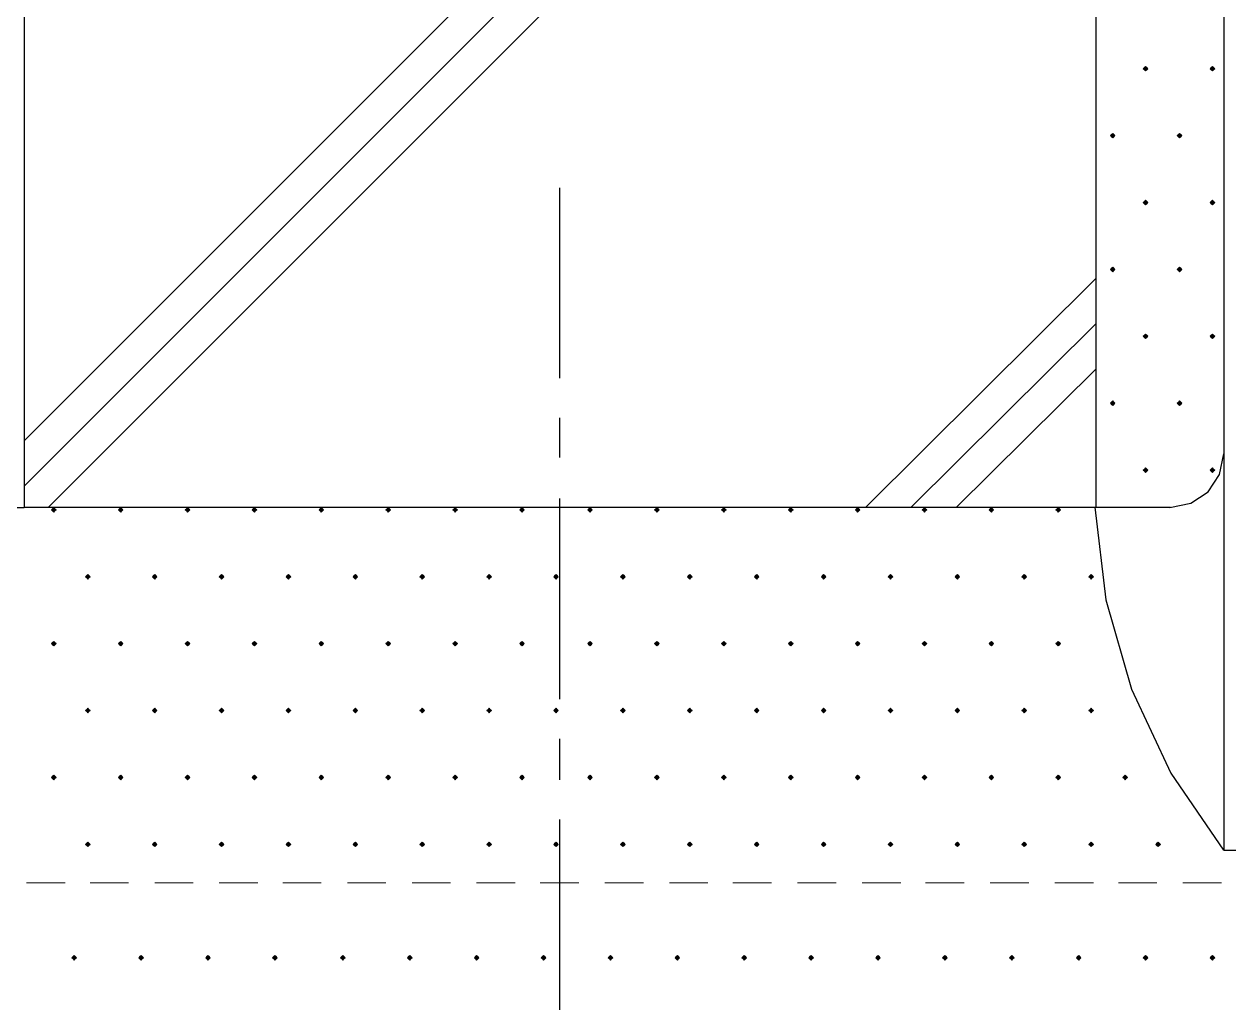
# Model space of a CAD drawing. Header units: millimetres. Extents: x 0 to 420, y 0 to 297.
# Drawn here: x 328.99 to 351.48, y 224.39 to 242.79 of the extents above; entities that cross this region are included whole.
import ezdxf

# ---------------------------------------------------------------- set-up
doc = ezdxf.new("R2010")
doc.units = ezdxf.units.MM

msp = doc.modelspace()

# ---------------------------------------------------------------- hatches: boundary and pattern name
for points in [[(349.927, 241.998), (349.906, 241.977), (349.885, 241.956), (349.906, 241.935), (349.927, 241.914), (349.948, 241.935), (349.97, 241.956), (349.948, 241.977), (349.927, 241.998)], [(351.176, 241.998), (351.155, 241.977), (351.134, 241.956), (351.155, 241.935), (351.176, 241.914), (351.197, 241.935), (351.219, 241.956), (351.197, 241.977), (351.176, 241.998)], [(349.313, 240.75), (349.292, 240.729), (349.271, 240.707), (349.292, 240.686), (349.313, 240.665), (349.335, 240.686), (349.356, 240.707), (349.335, 240.729), (349.313, 240.75)], [(350.562, 240.75), (350.541, 240.729), (350.52, 240.707), (350.541, 240.686), (350.562, 240.665), (350.584, 240.686), (350.605, 240.707), (350.584, 240.729), (350.562, 240.75)], [(349.927, 239.501), (349.906, 239.48), (349.885, 239.458), (349.906, 239.437), (349.927, 239.416), (349.948, 239.437), (349.97, 239.458), (349.948, 239.48), (349.927, 239.501)], [(351.176, 239.501), (351.155, 239.48), (351.134, 239.458), (351.155, 239.437), (351.176, 239.416), (351.197, 239.437), (351.219, 239.458), (351.197, 239.48), (351.176, 239.501)], [(349.313, 238.252), (349.292, 238.231), (349.271, 238.21), (349.292, 238.188), (349.313, 238.167), (349.335, 238.188), (349.356, 238.21), (349.335, 238.231), (349.313, 238.252)], [(350.562, 238.252), (350.541, 238.231), (350.52, 238.21), (350.541, 238.188), (350.562, 238.167), (350.584, 238.188), (350.605, 238.21), (350.584, 238.231), (350.562, 238.252)], [(349.927, 237.003), (349.906, 236.982), (349.885, 236.961), (349.906, 236.94), (349.927, 236.918), (349.948, 236.94), (349.97, 236.961), (349.948, 236.982), (349.927, 237.003)], [(351.176, 237.003), (351.155, 236.982), (351.134, 236.961), (351.155, 236.94), (351.176, 236.918), (351.197, 236.94), (351.219, 236.961), (351.197, 236.982), (351.176, 237.003)], [(349.313, 235.754), (349.292, 235.733), (349.271, 235.712), (349.292, 235.691), (349.313, 235.67), (349.335, 235.691), (349.356, 235.712), (349.335, 235.733), (349.313, 235.754)], [(350.562, 235.754), (350.541, 235.733), (350.52, 235.712), (350.541, 235.691), (350.562, 235.67), (350.584, 235.691), (350.605, 235.712), (350.584, 235.733), (350.562, 235.754)], [(349.927, 234.505), (349.906, 234.484), (349.885, 234.463), (349.906, 234.442), (349.927, 234.421), (349.948, 234.442), (349.97, 234.463), (349.948, 234.484), (349.927, 234.505)], [(351.176, 234.505), (351.155, 234.484), (351.134, 234.463), (351.155, 234.442), (351.176, 234.421), (351.197, 234.442), (351.219, 234.463), (351.197, 234.484), (351.176, 234.505)], [(329.544, 233.765), (329.523, 233.743), (329.502, 233.722), (329.523, 233.701), (329.544, 233.68), (329.565, 233.701), (329.586, 233.722), (329.565, 233.743), (329.544, 233.765)], [(330.793, 233.765), (330.771, 233.743), (330.75, 233.722), (330.771, 233.701), (330.793, 233.68), (330.814, 233.701), (330.835, 233.722), (330.814, 233.743), (330.793, 233.765)], [(332.041, 233.765), (332.02, 233.743), (331.999, 233.722), (332.02, 233.701), (332.041, 233.68), (332.063, 233.701), (332.084, 233.722), (332.063, 233.743), (332.041, 233.765)], [(333.29, 233.765), (333.269, 233.743), (333.248, 233.722), (333.269, 233.701), (333.29, 233.68), (333.312, 233.701), (333.333, 233.722), (333.312, 233.743), (333.29, 233.765)], [(334.539, 233.765), (334.518, 233.743), (334.497, 233.722), (334.518, 233.701), (334.539, 233.68), (334.56, 233.701), (334.581, 233.722), (334.56, 233.743), (334.539, 233.765)], [(335.788, 233.765), (335.767, 233.743), (335.746, 233.722), (335.767, 233.701), (335.788, 233.68), (335.809, 233.701), (335.83, 233.722), (335.809, 233.743), (335.788, 233.765)], [(337.037, 233.765), (337.016, 233.743), (336.995, 233.722), (337.016, 233.701), (337.037, 233.68), (337.058, 233.701), (337.079, 233.722), (337.058, 233.743), (337.037, 233.765)], [(338.286, 233.765), (338.264, 233.743), (338.243, 233.722), (338.264, 233.701), (338.286, 233.68), (338.307, 233.701), (338.328, 233.722), (338.307, 233.743), (338.286, 233.765)], [(339.556, 233.765), (339.535, 233.743), (339.513, 233.722), (339.535, 233.701), (339.556, 233.68), (339.577, 233.701), (339.598, 233.722), (339.577, 233.743), (339.556, 233.765)], [(340.804, 233.765), (340.783, 233.743), (340.762, 233.722), (340.783, 233.701), (340.804, 233.68), (340.826, 233.701), (340.847, 233.722), (340.826, 233.743), (340.804, 233.765)], [(342.053, 233.765), (342.032, 233.743), (342.011, 233.722), (342.032, 233.701), (342.053, 233.68), (342.075, 233.701), (342.096, 233.722), (342.075, 233.743), (342.053, 233.765)], [(343.302, 233.765), (343.281, 233.743), (343.26, 233.722), (343.281, 233.701), (343.302, 233.68), (343.323, 233.701), (343.345, 233.722), (343.323, 233.743), (343.302, 233.765)], [(344.551, 233.765), (344.53, 233.743), (344.509, 233.722), (344.53, 233.701), (344.551, 233.68), (344.572, 233.701), (344.593, 233.722), (344.572, 233.743), (344.551, 233.765)], [(345.8, 233.765), (345.779, 233.743), (345.757, 233.722), (345.779, 233.701), (345.8, 233.68), (345.821, 233.701), (345.842, 233.722), (345.821, 233.743), (345.8, 233.765)], [(347.049, 233.765), (347.028, 233.743), (347.006, 233.722), (347.028, 233.701), (347.049, 233.68), (347.07, 233.701), (347.091, 233.722), (347.07, 233.743), (347.049, 233.765)], [(348.297, 233.765), (348.276, 233.743), (348.255, 233.722), (348.276, 233.701), (348.297, 233.68), (348.319, 233.701), (348.34, 233.722), (348.319, 233.743), (348.297, 233.765)], [(330.179, 232.516), (330.158, 232.495), (330.137, 232.473), (330.158, 232.452), (330.179, 232.431), (330.2, 232.452), (330.221, 232.473), (330.2, 232.495), (330.179, 232.516)], [(331.428, 232.516), (331.406, 232.495), (331.385, 232.473), (331.406, 232.452), (331.428, 232.431), (331.449, 232.452), (331.47, 232.473), (331.449, 232.495), (331.428, 232.516)], [(332.677, 232.516), (332.655, 232.495), (332.634, 232.473), (332.655, 232.452), (332.677, 232.431), (332.698, 232.452), (332.719, 232.473), (332.698, 232.495), (332.677, 232.516)], [(333.925, 232.516), (333.904, 232.495), (333.883, 232.473), (333.904, 232.452), (333.925, 232.431), (333.946, 232.452), (333.968, 232.473), (333.946, 232.495), (333.925, 232.516)], [(335.174, 232.516), (335.153, 232.495), (335.132, 232.473), (335.153, 232.452), (335.174, 232.431), (335.195, 232.452), (335.216, 232.473), (335.195, 232.495), (335.174, 232.516)], [(336.423, 232.516), (336.402, 232.495), (336.381, 232.473), (336.402, 232.452), (336.423, 232.431), (336.444, 232.452), (336.465, 232.473), (336.444, 232.495), (336.423, 232.516)], [(337.672, 232.516), (337.651, 232.495), (337.629, 232.473), (337.651, 232.452), (337.672, 232.431), (337.693, 232.452), (337.714, 232.473), (337.693, 232.495), (337.672, 232.516)], [(338.921, 232.516), (338.9, 232.495), (338.878, 232.473), (338.9, 232.452), (338.921, 232.431), (338.942, 232.452), (338.963, 232.473), (338.942, 232.495), (338.921, 232.516)], [(340.17, 232.516), (340.148, 232.495), (340.127, 232.473), (340.148, 232.452), (340.17, 232.431), (340.191, 232.452), (340.212, 232.473), (340.191, 232.495), (340.17, 232.516)], [(341.418, 232.516), (341.397, 232.495), (341.376, 232.473), (341.397, 232.452), (341.418, 232.431), (341.439, 232.452), (341.461, 232.473), (341.439, 232.495), (341.418, 232.516)], [(342.667, 232.516), (342.646, 232.495), (342.625, 232.473), (342.646, 232.452), (342.667, 232.431), (342.688, 232.452), (342.71, 232.473), (342.688, 232.495), (342.667, 232.516)], [(343.916, 232.516), (343.895, 232.495), (343.874, 232.473), (343.895, 232.452), (343.916, 232.431), (343.937, 232.452), (343.958, 232.473), (343.937, 232.495), (343.916, 232.516)], [(345.165, 232.516), (345.144, 232.495), (345.122, 232.473), (345.144, 232.452), (345.165, 232.431), (345.186, 232.452), (345.207, 232.473), (345.186, 232.495), (345.165, 232.516)], [(346.414, 232.516), (346.393, 232.495), (346.371, 232.473), (346.393, 232.452), (346.414, 232.431), (346.435, 232.452), (346.456, 232.473), (346.435, 232.495), (346.414, 232.516)], [(347.662, 232.516), (347.641, 232.495), (347.62, 232.473), (347.641, 232.452), (347.662, 232.431), (347.684, 232.452), (347.705, 232.473), (347.684, 232.495), (347.662, 232.516)], [(348.911, 232.516), (348.89, 232.495), (348.869, 232.473), (348.89, 232.452), (348.911, 232.431), (348.932, 232.452), (348.954, 232.473), (348.932, 232.495), (348.911, 232.516)], [(329.544, 231.267), (329.523, 231.246), (329.502, 231.225), (329.523, 231.204), (329.544, 231.182), (329.565, 231.204), (329.586, 231.225), (329.565, 231.246), (329.544, 231.267)], [(330.793, 231.267), (330.771, 231.246), (330.75, 231.225), (330.771, 231.204), (330.793, 231.182), (330.814, 231.204), (330.835, 231.225), (330.814, 231.246), (330.793, 231.267)], [(332.041, 231.267), (332.02, 231.246), (331.999, 231.225), (332.02, 231.204), (332.041, 231.182), (332.063, 231.204), (332.084, 231.225), (332.063, 231.246), (332.041, 231.267)], [(333.29, 231.267), (333.269, 231.246), (333.248, 231.225), (333.269, 231.204), (333.29, 231.182), (333.312, 231.204), (333.333, 231.225), (333.312, 231.246), (333.29, 231.267)], [(334.539, 231.267), (334.518, 231.246), (334.497, 231.225), (334.518, 231.204), (334.539, 231.182), (334.56, 231.204), (334.581, 231.225), (334.56, 231.246), (334.539, 231.267)], [(335.788, 231.267), (335.767, 231.246), (335.746, 231.225), (335.767, 231.204), (335.788, 231.182), (335.809, 231.204), (335.83, 231.225), (335.809, 231.246), (335.788, 231.267)], [(337.037, 231.267), (337.016, 231.246), (336.995, 231.225), (337.016, 231.204), (337.037, 231.182), (337.058, 231.204), (337.079, 231.225), (337.058, 231.246), (337.037, 231.267)], [(338.286, 231.267), (338.264, 231.246), (338.243, 231.225), (338.264, 231.204), (338.286, 231.182), (338.307, 231.204), (338.328, 231.225), (338.307, 231.246), (338.286, 231.267)], [(339.556, 231.267), (339.535, 231.246), (339.513, 231.225), (339.535, 231.204), (339.556, 231.182), (339.577, 231.204), (339.598, 231.225), (339.577, 231.246), (339.556, 231.267)], [(340.804, 231.267), (340.783, 231.246), (340.762, 231.225), (340.783, 231.204), (340.804, 231.182), (340.826, 231.204), (340.847, 231.225), (340.826, 231.246), (340.804, 231.267)], [(342.053, 231.267), (342.032, 231.246), (342.011, 231.225), (342.032, 231.204), (342.053, 231.182), (342.075, 231.204), (342.096, 231.225), (342.075, 231.246), (342.053, 231.267)], [(343.302, 231.267), (343.281, 231.246), (343.26, 231.225), (343.281, 231.204), (343.302, 231.182), (343.323, 231.204), (343.345, 231.225), (343.323, 231.246), (343.302, 231.267)], [(344.551, 231.267), (344.53, 231.246), (344.509, 231.225), (344.53, 231.204), (344.551, 231.182), (344.572, 231.204), (344.593, 231.225), (344.572, 231.246), (344.551, 231.267)], [(345.8, 231.267), (345.779, 231.246), (345.757, 231.225), (345.779, 231.204), (345.8, 231.182), (345.821, 231.204), (345.842, 231.225), (345.821, 231.246), (345.8, 231.267)], [(347.049, 231.267), (347.028, 231.246), (347.006, 231.225), (347.028, 231.204), (347.049, 231.182), (347.07, 231.204), (347.091, 231.225), (347.07, 231.246), (347.049, 231.267)], [(348.297, 231.267), (348.276, 231.246), (348.255, 231.225), (348.276, 231.204), (348.297, 231.182), (348.319, 231.204), (348.34, 231.225), (348.319, 231.246), (348.297, 231.267)], [(330.179, 230.018), (330.158, 229.997), (330.137, 229.976), (330.158, 229.955), (330.179, 229.933), (330.2, 229.955), (330.221, 229.976), (330.2, 229.997), (330.179, 230.018)], [(331.428, 230.018), (331.406, 229.997), (331.385, 229.976), (331.406, 229.955), (331.428, 229.933), (331.449, 229.955), (331.47, 229.976), (331.449, 229.997), (331.428, 230.018)], [(332.677, 230.018), (332.655, 229.997), (332.634, 229.976), (332.655, 229.955), (332.677, 229.933), (332.698, 229.955), (332.719, 229.976), (332.698, 229.997), (332.677, 230.018)], [(333.925, 230.018), (333.904, 229.997), (333.883, 229.976), (333.904, 229.955), (333.925, 229.933), (333.946, 229.955), (333.968, 229.976), (333.946, 229.997), (333.925, 230.018)], [(335.174, 230.018), (335.153, 229.997), (335.132, 229.976), (335.153, 229.955), (335.174, 229.933), (335.195, 229.955), (335.216, 229.976), (335.195, 229.997), (335.174, 230.018)], [(336.423, 230.018), (336.402, 229.997), (336.381, 229.976), (336.402, 229.955), (336.423, 229.933), (336.444, 229.955), (336.465, 229.976), (336.444, 229.997), (336.423, 230.018)], [(337.672, 230.018), (337.651, 229.997), (337.629, 229.976), (337.651, 229.955), (337.672, 229.933), (337.693, 229.955), (337.714, 229.976), (337.693, 229.997), (337.672, 230.018)], [(338.921, 230.018), (338.9, 229.997), (338.878, 229.976), (338.9, 229.955), (338.921, 229.933), (338.942, 229.955), (338.963, 229.976), (338.942, 229.997), (338.921, 230.018)], [(340.17, 230.018), (340.148, 229.997), (340.127, 229.976), (340.148, 229.955), (340.17, 229.933), (340.191, 229.955), (340.212, 229.976), (340.191, 229.997), (340.17, 230.018)], [(341.418, 230.018), (341.397, 229.997), (341.376, 229.976), (341.397, 229.955), (341.418, 229.933), (341.439, 229.955), (341.461, 229.976), (341.439, 229.997), (341.418, 230.018)], [(342.667, 230.018), (342.646, 229.997), (342.625, 229.976), (342.646, 229.955), (342.667, 229.933), (342.688, 229.955), (342.71, 229.976), (342.688, 229.997), (342.667, 230.018)], [(343.916, 230.018), (343.895, 229.997), (343.874, 229.976), (343.895, 229.955), (343.916, 229.933), (343.937, 229.955), (343.958, 229.976), (343.937, 229.997), (343.916, 230.018)], [(345.165, 230.018), (345.144, 229.997), (345.122, 229.976), (345.144, 229.955), (345.165, 229.933), (345.186, 229.955), (345.207, 229.976), (345.186, 229.997), (345.165, 230.018)], [(346.414, 230.018), (346.393, 229.997), (346.371, 229.976), (346.393, 229.955), (346.414, 229.933), (346.435, 229.955), (346.456, 229.976), (346.435, 229.997), (346.414, 230.018)], [(347.662, 230.018), (347.641, 229.997), (347.62, 229.976), (347.641, 229.955), (347.662, 229.933), (347.684, 229.955), (347.705, 229.976), (347.684, 229.997), (347.662, 230.018)], [(348.911, 230.018), (348.89, 229.997), (348.869, 229.976), (348.89, 229.955), (348.911, 229.933), (348.932, 229.955), (348.954, 229.976), (348.932, 229.997), (348.911, 230.018)], [(329.544, 228.769), (329.523, 228.748), (329.502, 228.727), (329.523, 228.706), (329.544, 228.685), (329.565, 228.706), (329.586, 228.727), (329.565, 228.748), (329.544, 228.769)], [(330.793, 228.769), (330.771, 228.748), (330.75, 228.727), (330.771, 228.706), (330.793, 228.685), (330.814, 228.706), (330.835, 228.727), (330.814, 228.748), (330.793, 228.769)], [(332.041, 228.769), (332.02, 228.748), (331.999, 228.727), (332.02, 228.706), (332.041, 228.685), (332.063, 228.706), (332.084, 228.727), (332.063, 228.748), (332.041, 228.769)], [(333.29, 228.769), (333.269, 228.748), (333.248, 228.727), (333.269, 228.706), (333.29, 228.685), (333.312, 228.706), (333.333, 228.727), (333.312, 228.748), (333.29, 228.769)], [(334.539, 228.769), (334.518, 228.748), (334.497, 228.727), (334.518, 228.706), (334.539, 228.685), (334.56, 228.706), (334.581, 228.727), (334.56, 228.748), (334.539, 228.769)], [(335.788, 228.769), (335.767, 228.748), (335.746, 228.727), (335.767, 228.706), (335.788, 228.685), (335.809, 228.706), (335.83, 228.727), (335.809, 228.748), (335.788, 228.769)], [(337.037, 228.769), (337.016, 228.748), (336.995, 228.727), (337.016, 228.706), (337.037, 228.685), (337.058, 228.706), (337.079, 228.727), (337.058, 228.748), (337.037, 228.769)], [(338.286, 228.769), (338.264, 228.748), (338.243, 228.727), (338.264, 228.706), (338.286, 228.685), (338.307, 228.706), (338.328, 228.727), (338.307, 228.748), (338.286, 228.769)], [(339.556, 228.769), (339.535, 228.748), (339.513, 228.727), (339.535, 228.706), (339.556, 228.685), (339.577, 228.706), (339.598, 228.727), (339.577, 228.748), (339.556, 228.769)], [(340.804, 228.769), (340.783, 228.748), (340.762, 228.727), (340.783, 228.706), (340.804, 228.685), (340.826, 228.706), (340.847, 228.727), (340.826, 228.748), (340.804, 228.769)], [(342.053, 228.769), (342.032, 228.748), (342.011, 228.727), (342.032, 228.706), (342.053, 228.685), (342.075, 228.706), (342.096, 228.727), (342.075, 228.748), (342.053, 228.769)], [(343.302, 228.769), (343.281, 228.748), (343.26, 228.727), (343.281, 228.706), (343.302, 228.685), (343.323, 228.706), (343.345, 228.727), (343.323, 228.748), (343.302, 228.769)], [(344.551, 228.769), (344.53, 228.748), (344.509, 228.727), (344.53, 228.706), (344.551, 228.685), (344.572, 228.706), (344.593, 228.727), (344.572, 228.748), (344.551, 228.769)], [(345.8, 228.769), (345.779, 228.748), (345.757, 228.727), (345.779, 228.706), (345.8, 228.685), (345.821, 228.706), (345.842, 228.727), (345.821, 228.748), (345.8, 228.769)], [(347.049, 228.769), (347.028, 228.748), (347.006, 228.727), (347.028, 228.706), (347.049, 228.685), (347.07, 228.706), (347.091, 228.727), (347.07, 228.748), (347.049, 228.769)], [(348.297, 228.769), (348.276, 228.748), (348.255, 228.727), (348.276, 228.706), (348.297, 228.685), (348.319, 228.706), (348.34, 228.727), (348.319, 228.748), (348.297, 228.769)], [(349.546, 228.769), (349.525, 228.748), (349.504, 228.727), (349.525, 228.706), (349.546, 228.685), (349.568, 228.706), (349.589, 228.727), (349.568, 228.748), (349.546, 228.769)], [(330.179, 227.521), (330.158, 227.499), (330.137, 227.478), (330.158, 227.457), (330.179, 227.436), (330.2, 227.457), (330.221, 227.478), (330.2, 227.499), (330.179, 227.521)], [(331.428, 227.521), (331.406, 227.499), (331.385, 227.478), (331.406, 227.457), (331.428, 227.436), (331.449, 227.457), (331.47, 227.478), (331.449, 227.499), (331.428, 227.521)], [(332.677, 227.521), (332.655, 227.499), (332.634, 227.478), (332.655, 227.457), (332.677, 227.436), (332.698, 227.457), (332.719, 227.478), (332.698, 227.499), (332.677, 227.521)], [(333.925, 227.521), (333.904, 227.499), (333.883, 227.478), (333.904, 227.457), (333.925, 227.436), (333.946, 227.457), (333.968, 227.478), (333.946, 227.499), (333.925, 227.521)], [(335.174, 227.521), (335.153, 227.499), (335.132, 227.478), (335.153, 227.457), (335.174, 227.436), (335.195, 227.457), (335.216, 227.478), (335.195, 227.499), (335.174, 227.521)], [(336.423, 227.521), (336.402, 227.499), (336.381, 227.478), (336.402, 227.457), (336.423, 227.436), (336.444, 227.457), (336.465, 227.478), (336.444, 227.499), (336.423, 227.521)], [(337.672, 227.521), (337.651, 227.499), (337.629, 227.478), (337.651, 227.457), (337.672, 227.436), (337.693, 227.457), (337.714, 227.478), (337.693, 227.499), (337.672, 227.521)], [(338.921, 227.521), (338.9, 227.499), (338.878, 227.478), (338.9, 227.457), (338.921, 227.436), (338.942, 227.457), (338.963, 227.478), (338.942, 227.499), (338.921, 227.521)], [(340.17, 227.521), (340.148, 227.499), (340.127, 227.478), (340.148, 227.457), (340.17, 227.436), (340.191, 227.457), (340.212, 227.478), (340.191, 227.499), (340.17, 227.521)], [(341.418, 227.521), (341.397, 227.499), (341.376, 227.478), (341.397, 227.457), (341.418, 227.436), (341.439, 227.457), (341.461, 227.478), (341.439, 227.499), (341.418, 227.521)], [(342.667, 227.521), (342.646, 227.499), (342.625, 227.478), (342.646, 227.457), (342.667, 227.436), (342.688, 227.457), (342.71, 227.478), (342.688, 227.499), (342.667, 227.521)], [(343.916, 227.521), (343.895, 227.499), (343.874, 227.478), (343.895, 227.457), (343.916, 227.436), (343.937, 227.457), (343.958, 227.478), (343.937, 227.499), (343.916, 227.521)], [(345.165, 227.521), (345.144, 227.499), (345.122, 227.478), (345.144, 227.457), (345.165, 227.436), (345.186, 227.457), (345.207, 227.478), (345.186, 227.499), (345.165, 227.521)], [(346.414, 227.521), (346.393, 227.499), (346.371, 227.478), (346.393, 227.457), (346.414, 227.436), (346.435, 227.457), (346.456, 227.478), (346.435, 227.499), (346.414, 227.521)], [(347.662, 227.521), (347.641, 227.499), (347.62, 227.478), (347.641, 227.457), (347.662, 227.436), (347.684, 227.457), (347.705, 227.478), (347.684, 227.499), (347.662, 227.521)], [(348.911, 227.521), (348.89, 227.499), (348.869, 227.478), (348.89, 227.457), (348.911, 227.436), (348.932, 227.457), (348.954, 227.478), (348.932, 227.499), (348.911, 227.521)], [(350.16, 227.521), (350.139, 227.499), (350.118, 227.478), (350.139, 227.457), (350.16, 227.436), (350.181, 227.457), (350.203, 227.478), (350.181, 227.499), (350.16, 227.521)], [(329.925, 225.404), (329.904, 225.383), (329.882, 225.362), (329.904, 225.34), (329.925, 225.319), (329.946, 225.34), (329.967, 225.362), (329.946, 225.383), (329.925, 225.404)], [(331.174, 225.404), (331.153, 225.383), (331.131, 225.362), (331.153, 225.34), (331.174, 225.319), (331.195, 225.34), (331.216, 225.362), (331.195, 225.383), (331.174, 225.404)], [(332.422, 225.404), (332.401, 225.383), (332.38, 225.362), (332.401, 225.34), (332.422, 225.319), (332.444, 225.34), (332.465, 225.362), (332.444, 225.383), (332.422, 225.404)], [(333.671, 225.404), (333.65, 225.383), (333.629, 225.362), (333.65, 225.34), (333.671, 225.319), (333.693, 225.34), (333.714, 225.362), (333.693, 225.383), (333.671, 225.404)], [(334.941, 225.404), (334.92, 225.383), (334.899, 225.362), (334.92, 225.34), (334.941, 225.319), (334.962, 225.34), (334.984, 225.362), (334.962, 225.383), (334.941, 225.404)], [(336.19, 225.404), (336.169, 225.383), (336.148, 225.362), (336.169, 225.34), (336.19, 225.319), (336.211, 225.34), (336.232, 225.362), (336.211, 225.383), (336.19, 225.404)], [(337.439, 225.404), (337.418, 225.383), (337.397, 225.362), (337.418, 225.34), (337.439, 225.319), (337.46, 225.34), (337.481, 225.362), (337.46, 225.383), (337.439, 225.404)], [(338.688, 225.404), (338.667, 225.383), (338.646, 225.362), (338.667, 225.34), (338.688, 225.319), (338.709, 225.34), (338.73, 225.362), (338.709, 225.383), (338.688, 225.404)], [(339.937, 225.404), (339.916, 225.383), (339.894, 225.362), (339.916, 225.34), (339.937, 225.319), (339.958, 225.34), (339.979, 225.362), (339.958, 225.383), (339.937, 225.404)], [(341.186, 225.404), (341.164, 225.383), (341.143, 225.362), (341.164, 225.34), (341.186, 225.319), (341.207, 225.34), (341.228, 225.362), (341.207, 225.383), (341.186, 225.404)], [(342.434, 225.404), (342.413, 225.383), (342.392, 225.362), (342.413, 225.34), (342.434, 225.319), (342.455, 225.34), (342.477, 225.362), (342.455, 225.383), (342.434, 225.404)], [(343.683, 225.404), (343.662, 225.383), (343.641, 225.362), (343.662, 225.34), (343.683, 225.319), (343.704, 225.34), (343.726, 225.362), (343.704, 225.383), (343.683, 225.404)], [(344.932, 225.404), (344.911, 225.383), (344.89, 225.362), (344.911, 225.34), (344.932, 225.319), (344.953, 225.34), (344.974, 225.362), (344.953, 225.383), (344.932, 225.404)], [(346.181, 225.404), (346.16, 225.383), (346.138, 225.362), (346.16, 225.34), (346.181, 225.319), (346.202, 225.34), (346.223, 225.362), (346.202, 225.383), (346.181, 225.404)], [(347.43, 225.404), (347.409, 225.383), (347.387, 225.362), (347.409, 225.34), (347.43, 225.319), (347.451, 225.34), (347.472, 225.362), (347.451, 225.383), (347.43, 225.404)], [(348.679, 225.404), (348.657, 225.383), (348.636, 225.362), (348.657, 225.34), (348.679, 225.319), (348.7, 225.34), (348.721, 225.362), (348.7, 225.383), (348.679, 225.404)], [(349.927, 225.404), (349.906, 225.383), (349.885, 225.362), (349.906, 225.34), (349.927, 225.319), (349.948, 225.34), (349.97, 225.362), (349.948, 225.383), (349.927, 225.404)], [(351.176, 225.404), (351.155, 225.383), (351.134, 225.362), (351.155, 225.34), (351.176, 225.319), (351.197, 225.34), (351.219, 225.362), (351.197, 225.383), (351.176, 225.404)]]:
    msp.add_hatch(color=7).paths.add_polyline_path(points)

# ---------------------------------------------------------------- linework, layer by layer
at = {"lineweight": 25}
for points in [[(328.994, 255.058), (328.994, 233.765)], [(348.996, 255.058), (348.996, 233.765)], [(338.984, 239.734), (338.984, 236.178)], [(338.984, 235.437), (338.984, 234.696)], [(338.984, 233.934), (338.984, 230.187)], [(348.996, 233.765), (328.994, 233.765)], [(338.984, 229.447), (338.984, 228.685)], [(338.984, 227.944), (338.984, 224.388)]]:
    msp.add_lwpolyline(points, dxfattribs=at)
at = {"lineweight": 13}
for points in [[(328.994, 235.013), (348.996, 255.016)], [(328.994, 234.167), (348.996, 254.169)], [(329.438, 233.765), (348.996, 253.323)], [(344.699, 233.765), (348.996, 238.04)], [(345.546, 233.765), (348.996, 237.194)], [(346.393, 233.765), (348.996, 236.347)], [(329.036, 226.758), (329.755, 226.758)], [(330.221, 226.758), (330.941, 226.758)], [(331.428, 226.758), (332.147, 226.758)], [(332.634, 226.758), (333.354, 226.758)], [(333.82, 226.758), (334.539, 226.758)], [(335.026, 226.758), (335.746, 226.758)], [(336.232, 226.758), (336.952, 226.758)], [(337.439, 226.758), (338.159, 226.758)], [(338.624, 226.758), (339.344, 226.758)], [(339.831, 226.758), (340.551, 226.758)], [(341.037, 226.758), (341.757, 226.758)], [(342.223, 226.758), (342.942, 226.758)], [(343.429, 226.758), (344.149, 226.758)], [(344.636, 226.758), (345.355, 226.758)], [(345.821, 226.758), (346.541, 226.758)], [(347.028, 226.758), (347.747, 226.758)], [(348.234, 226.758), (348.954, 226.758)], [(349.419, 226.758), (350.139, 226.758)], [(350.626, 226.758), (351.346, 226.758)]]:
    msp.add_lwpolyline(points, dxfattribs=at)
at = {"lineweight": 30}
for points in [[(351.388, 255.058), (351.388, 227.372)], [(350.382, 233.765), (350.774, 233.844), (351.093, 234.059), (351.309, 234.379), (351.388, 234.77)], [(327.596, 233.765), (328.994, 233.765)], [(348.982, 233.772), (349.188, 232.041), (349.664, 230.376), (350.4, 228.808), (351.383, 227.369)], [(350.393, 233.765), (348.996, 233.765)], [(351.388, 227.372), (353.78, 227.372)]]:
    msp.add_lwpolyline(points, dxfattribs=at)
at = {"lineweight": 0}
for points in [[(349.927, 241.998), (349.906, 241.977), (349.885, 241.956), (349.906, 241.935), (349.927, 241.914), (349.948, 241.935), (349.97, 241.956), (349.948, 241.977)], [(351.176, 241.998), (351.155, 241.977), (351.134, 241.956), (351.155, 241.935), (351.176, 241.914), (351.197, 241.935), (351.219, 241.956), (351.197, 241.977)], [(349.313, 240.75), (349.292, 240.729), (349.271, 240.707), (349.292, 240.686), (349.313, 240.665), (349.335, 240.686), (349.356, 240.707), (349.335, 240.729)], [(350.562, 240.75), (350.541, 240.729), (350.52, 240.707), (350.541, 240.686), (350.562, 240.665), (350.584, 240.686), (350.605, 240.707), (350.584, 240.729)], [(349.927, 239.501), (349.906, 239.48), (349.885, 239.458), (349.906, 239.437), (349.927, 239.416), (349.948, 239.437), (349.97, 239.458), (349.948, 239.48)], [(351.176, 239.501), (351.155, 239.48), (351.134, 239.458), (351.155, 239.437), (351.176, 239.416), (351.197, 239.437), (351.219, 239.458), (351.197, 239.48)], [(349.313, 238.252), (349.292, 238.231), (349.271, 238.21), (349.292, 238.188), (349.313, 238.167), (349.335, 238.188), (349.356, 238.21), (349.335, 238.231)], [(350.562, 238.252), (350.541, 238.231), (350.52, 238.21), (350.541, 238.188), (350.562, 238.167), (350.584, 238.188), (350.605, 238.21), (350.584, 238.231)], [(349.927, 237.003), (349.906, 236.982), (349.885, 236.961), (349.906, 236.94), (349.927, 236.918), (349.948, 236.94), (349.97, 236.961), (349.948, 236.982)], [(351.176, 237.003), (351.155, 236.982), (351.134, 236.961), (351.155, 236.94), (351.176, 236.918), (351.197, 236.94), (351.219, 236.961), (351.197, 236.982)], [(349.313, 235.754), (349.292, 235.733), (349.271, 235.712), (349.292, 235.691), (349.313, 235.67), (349.335, 235.691), (349.356, 235.712), (349.335, 235.733)], [(350.562, 235.754), (350.541, 235.733), (350.52, 235.712), (350.541, 235.691), (350.562, 235.67), (350.584, 235.691), (350.605, 235.712), (350.584, 235.733)], [(349.927, 234.505), (349.906, 234.484), (349.885, 234.463), (349.906, 234.442), (349.927, 234.421), (349.948, 234.442), (349.97, 234.463), (349.948, 234.484)], [(351.176, 234.505), (351.155, 234.484), (351.134, 234.463), (351.155, 234.442), (351.176, 234.421), (351.197, 234.442), (351.219, 234.463), (351.197, 234.484)], [(329.544, 233.765), (329.523, 233.743), (329.502, 233.722), (329.523, 233.701), (329.544, 233.68), (329.565, 233.701), (329.586, 233.722), (329.565, 233.743)], [(330.793, 233.765), (330.771, 233.743), (330.75, 233.722), (330.771, 233.701), (330.793, 233.68), (330.814, 233.701), (330.835, 233.722), (330.814, 233.743)], [(332.041, 233.765), (332.02, 233.743), (331.999, 233.722), (332.02, 233.701), (332.041, 233.68), (332.063, 233.701), (332.084, 233.722), (332.063, 233.743)], [(333.29, 233.765), (333.269, 233.743), (333.248, 233.722), (333.269, 233.701), (333.29, 233.68), (333.312, 233.701), (333.333, 233.722), (333.312, 233.743)], [(334.539, 233.765), (334.518, 233.743), (334.497, 233.722), (334.518, 233.701), (334.539, 233.68), (334.56, 233.701), (334.581, 233.722), (334.56, 233.743)], [(335.788, 233.765), (335.767, 233.743), (335.746, 233.722), (335.767, 233.701), (335.788, 233.68), (335.809, 233.701), (335.83, 233.722), (335.809, 233.743)], [(337.037, 233.765), (337.016, 233.743), (336.995, 233.722), (337.016, 233.701), (337.037, 233.68), (337.058, 233.701), (337.079, 233.722), (337.058, 233.743)], [(338.286, 233.765), (338.264, 233.743), (338.243, 233.722), (338.264, 233.701), (338.286, 233.68), (338.307, 233.701), (338.328, 233.722), (338.307, 233.743)], [(339.556, 233.765), (339.535, 233.743), (339.513, 233.722), (339.535, 233.701), (339.556, 233.68), (339.577, 233.701), (339.598, 233.722), (339.577, 233.743)], [(340.804, 233.765), (340.783, 233.743), (340.762, 233.722), (340.783, 233.701), (340.804, 233.68), (340.826, 233.701), (340.847, 233.722), (340.826, 233.743)], [(342.053, 233.765), (342.032, 233.743), (342.011, 233.722), (342.032, 233.701), (342.053, 233.68), (342.075, 233.701), (342.096, 233.722), (342.075, 233.743)], [(343.302, 233.765), (343.281, 233.743), (343.26, 233.722), (343.281, 233.701), (343.302, 233.68), (343.323, 233.701), (343.345, 233.722), (343.323, 233.743)], [(344.551, 233.765), (344.53, 233.743), (344.509, 233.722), (344.53, 233.701), (344.551, 233.68), (344.572, 233.701), (344.593, 233.722), (344.572, 233.743)], [(345.8, 233.765), (345.779, 233.743), (345.757, 233.722), (345.779, 233.701), (345.8, 233.68), (345.821, 233.701), (345.842, 233.722), (345.821, 233.743)], [(347.049, 233.765), (347.028, 233.743), (347.006, 233.722), (347.028, 233.701), (347.049, 233.68), (347.07, 233.701), (347.091, 233.722), (347.07, 233.743)], [(348.297, 233.765), (348.276, 233.743), (348.255, 233.722), (348.276, 233.701), (348.297, 233.68), (348.319, 233.701), (348.34, 233.722), (348.319, 233.743)], [(330.179, 232.516), (330.158, 232.495), (330.137, 232.473), (330.158, 232.452), (330.179, 232.431), (330.2, 232.452), (330.221, 232.473), (330.2, 232.495)], [(331.428, 232.516), (331.406, 232.495), (331.385, 232.473), (331.406, 232.452), (331.428, 232.431), (331.449, 232.452), (331.47, 232.473), (331.449, 232.495)], [(332.677, 232.516), (332.655, 232.495), (332.634, 232.473), (332.655, 232.452), (332.677, 232.431), (332.698, 232.452), (332.719, 232.473), (332.698, 232.495)], [(333.925, 232.516), (333.904, 232.495), (333.883, 232.473), (333.904, 232.452), (333.925, 232.431), (333.946, 232.452), (333.968, 232.473), (333.946, 232.495)], [(335.174, 232.516), (335.153, 232.495), (335.132, 232.473), (335.153, 232.452), (335.174, 232.431), (335.195, 232.452), (335.216, 232.473), (335.195, 232.495)], [(336.423, 232.516), (336.402, 232.495), (336.381, 232.473), (336.402, 232.452), (336.423, 232.431), (336.444, 232.452), (336.465, 232.473), (336.444, 232.495)], [(337.672, 232.516), (337.651, 232.495), (337.629, 232.473), (337.651, 232.452), (337.672, 232.431), (337.693, 232.452), (337.714, 232.473), (337.693, 232.495)], [(338.921, 232.516), (338.9, 232.495), (338.878, 232.473), (338.9, 232.452), (338.921, 232.431), (338.942, 232.452), (338.963, 232.473), (338.942, 232.495)], [(340.17, 232.516), (340.148, 232.495), (340.127, 232.473), (340.148, 232.452), (340.17, 232.431), (340.191, 232.452), (340.212, 232.473), (340.191, 232.495)], [(341.418, 232.516), (341.397, 232.495), (341.376, 232.473), (341.397, 232.452), (341.418, 232.431), (341.439, 232.452), (341.461, 232.473), (341.439, 232.495)], [(342.667, 232.516), (342.646, 232.495), (342.625, 232.473), (342.646, 232.452), (342.667, 232.431), (342.688, 232.452), (342.71, 232.473), (342.688, 232.495)], [(343.916, 232.516), (343.895, 232.495), (343.874, 232.473), (343.895, 232.452), (343.916, 232.431), (343.937, 232.452), (343.958, 232.473), (343.937, 232.495)], [(345.165, 232.516), (345.144, 232.495), (345.122, 232.473), (345.144, 232.452), (345.165, 232.431), (345.186, 232.452), (345.207, 232.473), (345.186, 232.495)], [(346.414, 232.516), (346.393, 232.495), (346.371, 232.473), (346.393, 232.452), (346.414, 232.431), (346.435, 232.452), (346.456, 232.473), (346.435, 232.495)], [(347.662, 232.516), (347.641, 232.495), (347.62, 232.473), (347.641, 232.452), (347.662, 232.431), (347.684, 232.452), (347.705, 232.473), (347.684, 232.495)], [(348.911, 232.516), (348.89, 232.495), (348.869, 232.473), (348.89, 232.452), (348.911, 232.431), (348.932, 232.452), (348.954, 232.473), (348.932, 232.495)], [(329.544, 231.267), (329.523, 231.246), (329.502, 231.225), (329.523, 231.204), (329.544, 231.182), (329.565, 231.204), (329.586, 231.225), (329.565, 231.246)], [(330.793, 231.267), (330.771, 231.246), (330.75, 231.225), (330.771, 231.204), (330.793, 231.182), (330.814, 231.204), (330.835, 231.225), (330.814, 231.246)], [(332.041, 231.267), (332.02, 231.246), (331.999, 231.225), (332.02, 231.204), (332.041, 231.182), (332.063, 231.204), (332.084, 231.225), (332.063, 231.246)], [(333.29, 231.267), (333.269, 231.246), (333.248, 231.225), (333.269, 231.204), (333.29, 231.182), (333.312, 231.204), (333.333, 231.225), (333.312, 231.246)], [(334.539, 231.267), (334.518, 231.246), (334.497, 231.225), (334.518, 231.204), (334.539, 231.182), (334.56, 231.204), (334.581, 231.225), (334.56, 231.246)], [(335.788, 231.267), (335.767, 231.246), (335.746, 231.225), (335.767, 231.204), (335.788, 231.182), (335.809, 231.204), (335.83, 231.225), (335.809, 231.246)], [(337.037, 231.267), (337.016, 231.246), (336.995, 231.225), (337.016, 231.204), (337.037, 231.182), (337.058, 231.204), (337.079, 231.225), (337.058, 231.246)], [(338.286, 231.267), (338.264, 231.246), (338.243, 231.225), (338.264, 231.204), (338.286, 231.182), (338.307, 231.204), (338.328, 231.225), (338.307, 231.246)], [(339.556, 231.267), (339.535, 231.246), (339.513, 231.225), (339.535, 231.204), (339.556, 231.182), (339.577, 231.204), (339.598, 231.225), (339.577, 231.246)], [(340.804, 231.267), (340.783, 231.246), (340.762, 231.225), (340.783, 231.204), (340.804, 231.182), (340.826, 231.204), (340.847, 231.225), (340.826, 231.246)], [(342.053, 231.267), (342.032, 231.246), (342.011, 231.225), (342.032, 231.204), (342.053, 231.182), (342.075, 231.204), (342.096, 231.225), (342.075, 231.246)], [(343.302, 231.267), (343.281, 231.246), (343.26, 231.225), (343.281, 231.204), (343.302, 231.182), (343.323, 231.204), (343.345, 231.225), (343.323, 231.246)], [(344.551, 231.267), (344.53, 231.246), (344.509, 231.225), (344.53, 231.204), (344.551, 231.182), (344.572, 231.204), (344.593, 231.225), (344.572, 231.246)], [(345.8, 231.267), (345.779, 231.246), (345.757, 231.225), (345.779, 231.204), (345.8, 231.182), (345.821, 231.204), (345.842, 231.225), (345.821, 231.246)], [(347.049, 231.267), (347.028, 231.246), (347.006, 231.225), (347.028, 231.204), (347.049, 231.182), (347.07, 231.204), (347.091, 231.225), (347.07, 231.246)], [(348.297, 231.267), (348.276, 231.246), (348.255, 231.225), (348.276, 231.204), (348.297, 231.182), (348.319, 231.204), (348.34, 231.225), (348.319, 231.246)], [(330.179, 230.018), (330.158, 229.997), (330.137, 229.976), (330.158, 229.955), (330.179, 229.933), (330.2, 229.955), (330.221, 229.976), (330.2, 229.997)], [(331.428, 230.018), (331.406, 229.997), (331.385, 229.976), (331.406, 229.955), (331.428, 229.933), (331.449, 229.955), (331.47, 229.976), (331.449, 229.997)], [(332.677, 230.018), (332.655, 229.997), (332.634, 229.976), (332.655, 229.955), (332.677, 229.933), (332.698, 229.955), (332.719, 229.976), (332.698, 229.997)], [(333.925, 230.018), (333.904, 229.997), (333.883, 229.976), (333.904, 229.955), (333.925, 229.933), (333.946, 229.955), (333.968, 229.976), (333.946, 229.997)], [(335.174, 230.018), (335.153, 229.997), (335.132, 229.976), (335.153, 229.955), (335.174, 229.933), (335.195, 229.955), (335.216, 229.976), (335.195, 229.997)], [(336.423, 230.018), (336.402, 229.997), (336.381, 229.976), (336.402, 229.955), (336.423, 229.933), (336.444, 229.955), (336.465, 229.976), (336.444, 229.997)], [(337.672, 230.018), (337.651, 229.997), (337.629, 229.976), (337.651, 229.955), (337.672, 229.933), (337.693, 229.955), (337.714, 229.976), (337.693, 229.997)], [(338.921, 230.018), (338.9, 229.997), (338.878, 229.976), (338.9, 229.955), (338.921, 229.933), (338.942, 229.955), (338.963, 229.976), (338.942, 229.997)], [(340.17, 230.018), (340.148, 229.997), (340.127, 229.976), (340.148, 229.955), (340.17, 229.933), (340.191, 229.955), (340.212, 229.976), (340.191, 229.997)], [(341.418, 230.018), (341.397, 229.997), (341.376, 229.976), (341.397, 229.955), (341.418, 229.933), (341.439, 229.955), (341.461, 229.976), (341.439, 229.997)], [(342.667, 230.018), (342.646, 229.997), (342.625, 229.976), (342.646, 229.955), (342.667, 229.933), (342.688, 229.955), (342.71, 229.976), (342.688, 229.997)], [(343.916, 230.018), (343.895, 229.997), (343.874, 229.976), (343.895, 229.955), (343.916, 229.933), (343.937, 229.955), (343.958, 229.976), (343.937, 229.997)], [(345.165, 230.018), (345.144, 229.997), (345.122, 229.976), (345.144, 229.955), (345.165, 229.933), (345.186, 229.955), (345.207, 229.976), (345.186, 229.997)], [(346.414, 230.018), (346.393, 229.997), (346.371, 229.976), (346.393, 229.955), (346.414, 229.933), (346.435, 229.955), (346.456, 229.976), (346.435, 229.997)], [(347.662, 230.018), (347.641, 229.997), (347.62, 229.976), (347.641, 229.955), (347.662, 229.933), (347.684, 229.955), (347.705, 229.976), (347.684, 229.997)], [(348.911, 230.018), (348.89, 229.997), (348.869, 229.976), (348.89, 229.955), (348.911, 229.933), (348.932, 229.955), (348.954, 229.976), (348.932, 229.997)], [(329.544, 228.769), (329.523, 228.748), (329.502, 228.727), (329.523, 228.706), (329.544, 228.685), (329.565, 228.706), (329.586, 228.727), (329.565, 228.748)], [(330.793, 228.769), (330.771, 228.748), (330.75, 228.727), (330.771, 228.706), (330.793, 228.685), (330.814, 228.706), (330.835, 228.727), (330.814, 228.748)], [(332.041, 228.769), (332.02, 228.748), (331.999, 228.727), (332.02, 228.706), (332.041, 228.685), (332.063, 228.706), (332.084, 228.727), (332.063, 228.748)], [(333.29, 228.769), (333.269, 228.748), (333.248, 228.727), (333.269, 228.706), (333.29, 228.685), (333.312, 228.706), (333.333, 228.727), (333.312, 228.748)], [(334.539, 228.769), (334.518, 228.748), (334.497, 228.727), (334.518, 228.706), (334.539, 228.685), (334.56, 228.706), (334.581, 228.727), (334.56, 228.748)], [(335.788, 228.769), (335.767, 228.748), (335.746, 228.727), (335.767, 228.706), (335.788, 228.685), (335.809, 228.706), (335.83, 228.727), (335.809, 228.748)], [(337.037, 228.769), (337.016, 228.748), (336.995, 228.727), (337.016, 228.706), (337.037, 228.685), (337.058, 228.706), (337.079, 228.727), (337.058, 228.748)], [(338.286, 228.769), (338.264, 228.748), (338.243, 228.727), (338.264, 228.706), (338.286, 228.685), (338.307, 228.706), (338.328, 228.727), (338.307, 228.748)], [(339.556, 228.769), (339.535, 228.748), (339.513, 228.727), (339.535, 228.706), (339.556, 228.685), (339.577, 228.706), (339.598, 228.727), (339.577, 228.748)], [(340.804, 228.769), (340.783, 228.748), (340.762, 228.727), (340.783, 228.706), (340.804, 228.685), (340.826, 228.706), (340.847, 228.727), (340.826, 228.748)], [(342.053, 228.769), (342.032, 228.748), (342.011, 228.727), (342.032, 228.706), (342.053, 228.685), (342.075, 228.706), (342.096, 228.727), (342.075, 228.748)], [(343.302, 228.769), (343.281, 228.748), (343.26, 228.727), (343.281, 228.706), (343.302, 228.685), (343.323, 228.706), (343.345, 228.727), (343.323, 228.748)], [(344.551, 228.769), (344.53, 228.748), (344.509, 228.727), (344.53, 228.706), (344.551, 228.685), (344.572, 228.706), (344.593, 228.727), (344.572, 228.748)], [(345.8, 228.769), (345.779, 228.748), (345.757, 228.727), (345.779, 228.706), (345.8, 228.685), (345.821, 228.706), (345.842, 228.727), (345.821, 228.748)], [(347.049, 228.769), (347.028, 228.748), (347.006, 228.727), (347.028, 228.706), (347.049, 228.685), (347.07, 228.706), (347.091, 228.727), (347.07, 228.748)], [(348.297, 228.769), (348.276, 228.748), (348.255, 228.727), (348.276, 228.706), (348.297, 228.685), (348.319, 228.706), (348.34, 228.727), (348.319, 228.748)], [(349.546, 228.769), (349.525, 228.748), (349.504, 228.727), (349.525, 228.706), (349.546, 228.685), (349.568, 228.706), (349.589, 228.727), (349.568, 228.748)], [(330.179, 227.521), (330.158, 227.499), (330.137, 227.478), (330.158, 227.457), (330.179, 227.436), (330.2, 227.457), (330.221, 227.478), (330.2, 227.499)], [(331.428, 227.521), (331.406, 227.499), (331.385, 227.478), (331.406, 227.457), (331.428, 227.436), (331.449, 227.457), (331.47, 227.478), (331.449, 227.499)], [(332.677, 227.521), (332.655, 227.499), (332.634, 227.478), (332.655, 227.457), (332.677, 227.436), (332.698, 227.457), (332.719, 227.478), (332.698, 227.499)], [(333.925, 227.521), (333.904, 227.499), (333.883, 227.478), (333.904, 227.457), (333.925, 227.436), (333.946, 227.457), (333.968, 227.478), (333.946, 227.499)], [(335.174, 227.521), (335.153, 227.499), (335.132, 227.478), (335.153, 227.457), (335.174, 227.436), (335.195, 227.457), (335.216, 227.478), (335.195, 227.499)], [(336.423, 227.521), (336.402, 227.499), (336.381, 227.478), (336.402, 227.457), (336.423, 227.436), (336.444, 227.457), (336.465, 227.478), (336.444, 227.499)], [(337.672, 227.521), (337.651, 227.499), (337.629, 227.478), (337.651, 227.457), (337.672, 227.436), (337.693, 227.457), (337.714, 227.478), (337.693, 227.499)], [(338.921, 227.521), (338.9, 227.499), (338.878, 227.478), (338.9, 227.457), (338.921, 227.436), (338.942, 227.457), (338.963, 227.478), (338.942, 227.499)], [(340.17, 227.521), (340.148, 227.499), (340.127, 227.478), (340.148, 227.457), (340.17, 227.436), (340.191, 227.457), (340.212, 227.478), (340.191, 227.499)], [(341.418, 227.521), (341.397, 227.499), (341.376, 227.478), (341.397, 227.457), (341.418, 227.436), (341.439, 227.457), (341.461, 227.478), (341.439, 227.499)], [(342.667, 227.521), (342.646, 227.499), (342.625, 227.478), (342.646, 227.457), (342.667, 227.436), (342.688, 227.457), (342.71, 227.478), (342.688, 227.499)], [(343.916, 227.521), (343.895, 227.499), (343.874, 227.478), (343.895, 227.457), (343.916, 227.436), (343.937, 227.457), (343.958, 227.478), (343.937, 227.499)], [(345.165, 227.521), (345.144, 227.499), (345.122, 227.478), (345.144, 227.457), (345.165, 227.436), (345.186, 227.457), (345.207, 227.478), (345.186, 227.499)], [(346.414, 227.521), (346.393, 227.499), (346.371, 227.478), (346.393, 227.457), (346.414, 227.436), (346.435, 227.457), (346.456, 227.478), (346.435, 227.499)], [(347.662, 227.521), (347.641, 227.499), (347.62, 227.478), (347.641, 227.457), (347.662, 227.436), (347.684, 227.457), (347.705, 227.478), (347.684, 227.499)], [(348.911, 227.521), (348.89, 227.499), (348.869, 227.478), (348.89, 227.457), (348.911, 227.436), (348.932, 227.457), (348.954, 227.478), (348.932, 227.499)], [(350.16, 227.521), (350.139, 227.499), (350.118, 227.478), (350.139, 227.457), (350.16, 227.436), (350.181, 227.457), (350.203, 227.478), (350.181, 227.499)], [(329.925, 225.404), (329.904, 225.383), (329.882, 225.362), (329.904, 225.34), (329.925, 225.319), (329.946, 225.34), (329.967, 225.362), (329.946, 225.383)], [(331.174, 225.404), (331.153, 225.383), (331.131, 225.362), (331.153, 225.34), (331.174, 225.319), (331.195, 225.34), (331.216, 225.362), (331.195, 225.383)], [(332.422, 225.404), (332.401, 225.383), (332.38, 225.362), (332.401, 225.34), (332.422, 225.319), (332.444, 225.34), (332.465, 225.362), (332.444, 225.383)], [(333.671, 225.404), (333.65, 225.383), (333.629, 225.362), (333.65, 225.34), (333.671, 225.319), (333.693, 225.34), (333.714, 225.362), (333.693, 225.383)], [(334.941, 225.404), (334.92, 225.383), (334.899, 225.362), (334.92, 225.34), (334.941, 225.319), (334.962, 225.34), (334.984, 225.362), (334.962, 225.383)], [(336.19, 225.404), (336.169, 225.383), (336.148, 225.362), (336.169, 225.34), (336.19, 225.319), (336.211, 225.34), (336.232, 225.362), (336.211, 225.383)], [(337.439, 225.404), (337.418, 225.383), (337.397, 225.362), (337.418, 225.34), (337.439, 225.319), (337.46, 225.34), (337.481, 225.362), (337.46, 225.383)], [(338.688, 225.404), (338.667, 225.383), (338.646, 225.362), (338.667, 225.34), (338.688, 225.319), (338.709, 225.34), (338.73, 225.362), (338.709, 225.383)], [(339.937, 225.404), (339.916, 225.383), (339.894, 225.362), (339.916, 225.34), (339.937, 225.319), (339.958, 225.34), (339.979, 225.362), (339.958, 225.383)], [(341.186, 225.404), (341.164, 225.383), (341.143, 225.362), (341.164, 225.34), (341.186, 225.319), (341.207, 225.34), (341.228, 225.362), (341.207, 225.383)], [(342.434, 225.404), (342.413, 225.383), (342.392, 225.362), (342.413, 225.34), (342.434, 225.319), (342.455, 225.34), (342.477, 225.362), (342.455, 225.383)], [(343.683, 225.404), (343.662, 225.383), (343.641, 225.362), (343.662, 225.34), (343.683, 225.319), (343.704, 225.34), (343.726, 225.362), (343.704, 225.383)], [(344.932, 225.404), (344.911, 225.383), (344.89, 225.362), (344.911, 225.34), (344.932, 225.319), (344.953, 225.34), (344.974, 225.362), (344.953, 225.383)], [(346.181, 225.404), (346.16, 225.383), (346.138, 225.362), (346.16, 225.34), (346.181, 225.319), (346.202, 225.34), (346.223, 225.362), (346.202, 225.383)], [(347.43, 225.404), (347.409, 225.383), (347.387, 225.362), (347.409, 225.34), (347.43, 225.319), (347.451, 225.34), (347.472, 225.362), (347.451, 225.383)], [(348.679, 225.404), (348.657, 225.383), (348.636, 225.362), (348.657, 225.34), (348.679, 225.319), (348.7, 225.34), (348.721, 225.362), (348.7, 225.383)], [(349.927, 225.404), (349.906, 225.383), (349.885, 225.362), (349.906, 225.34), (349.927, 225.319), (349.948, 225.34), (349.97, 225.362), (349.948, 225.383)], [(351.176, 225.404), (351.155, 225.383), (351.134, 225.362), (351.155, 225.34), (351.176, 225.319), (351.197, 225.34), (351.219, 225.362), (351.197, 225.383)]]:
    msp.add_lwpolyline(points, close=True, dxfattribs=at)

doc.saveas('drawing.dxf')
